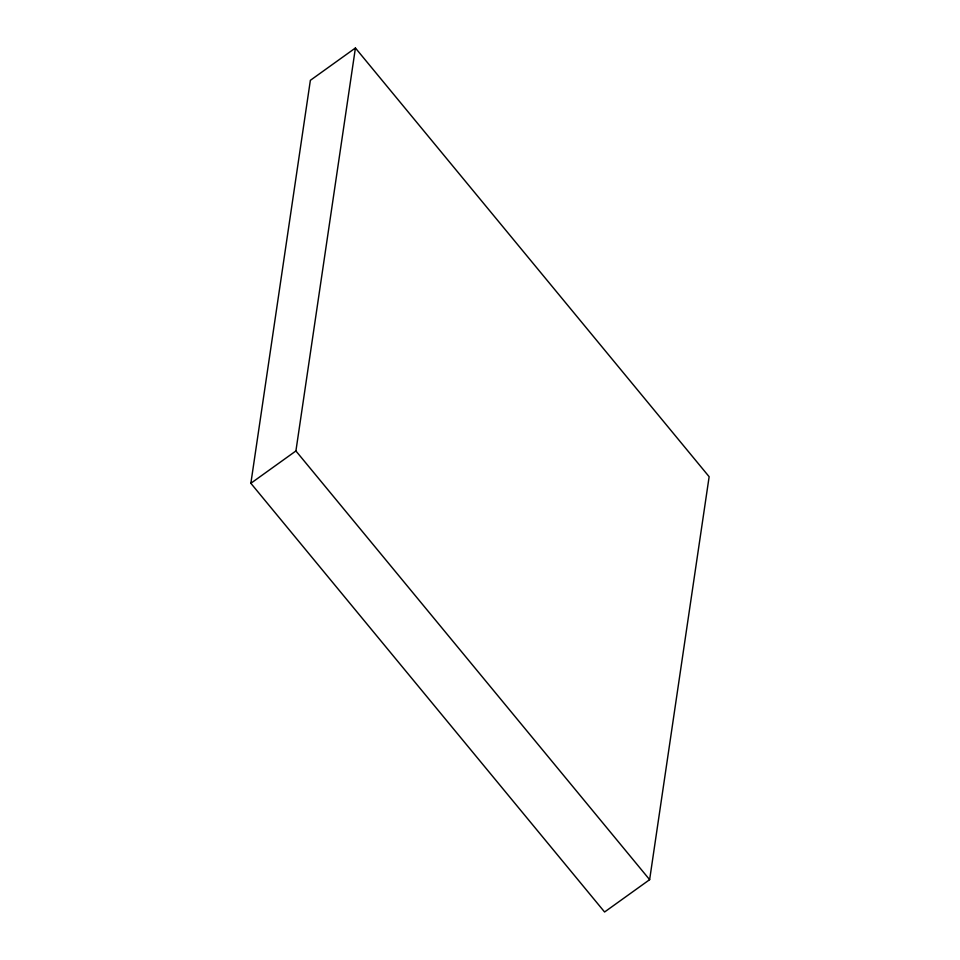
<?xml version="1.0" encoding="UTF-8"?>
<svg xmlns="http://www.w3.org/2000/svg" width="960" height="960" viewBox="0 0 960 960"><rect width="100%" height="100%" fill="white"/><g stroke="black" fill="none" stroke-linecap="round" stroke-linejoin="round"><path stroke-width="1.44" d="M250.86 483.288L310.368 80.328L355.416 48L709.14 476.712L649.632 879.672L604.584 912L250.86 483.288L295.908 450.96L355.416 48M295.908 450.96L649.632 879.672"/></g></svg>
